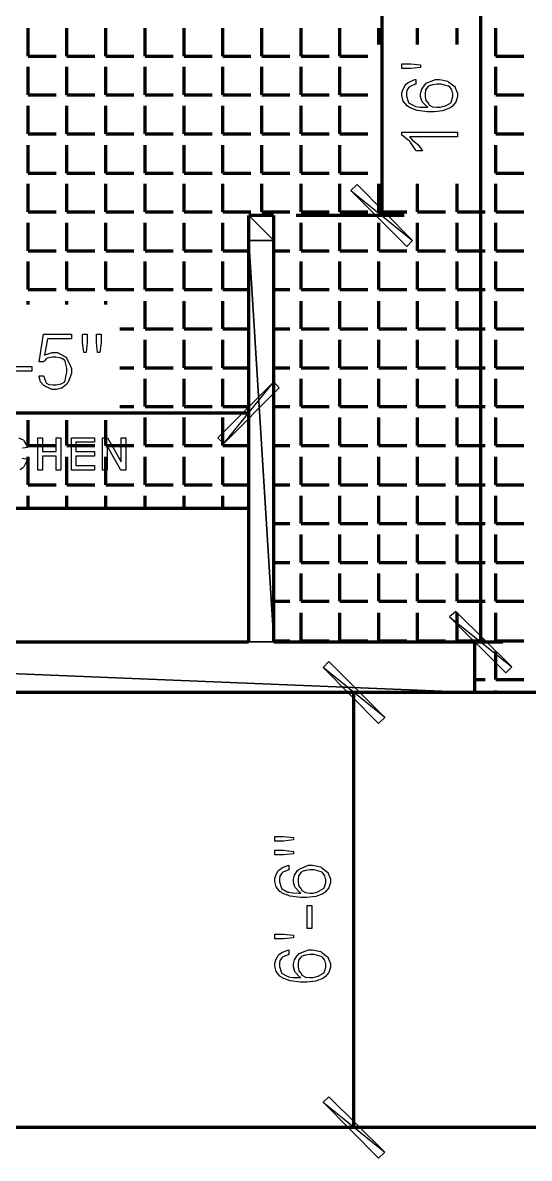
# Model space of a CAD drawing. Extents: x 0.3 to 7.8, y 0.3 to 11.5.
# Drawn here: x 3.718 to 5.239, y 2.02 to 5.433 of the extents above; entities that cross this region are included whole.
import ezdxf

# ---------------------------------------------------------------- set-up
doc = ezdxf.new("R2010")
doc.units = 0
doc.layers.get('0').update_dxf_attribs({"linetype": 'CONTINUOUS'})

msp = doc.modelspace()

# ---------------------------------------------------------------- linework, layer by layer
at = {"color": 0, "const_width": 0.01}
for points in [[(4.79665, 4.85335), (4.79665, 6.78836)], [(5.09332, 3.57167), (5.09332, 6.78836)], [(2.31, 4.25999), (4.39665, 4.25999)], [(5.07497, 3.57167), (5.07497, 3.41997)], [(4.54665, 3.41997), (4.77832, 3.41997)], [(4.71164, 3.41997), (4.71164, 2.11333)], [(5.07497, 3.41997), (5.67833, 3.41997)], [(4.54665, 2.11333), (4.77832, 2.11333)]]:
    msp.add_lwpolyline(points, dxfattribs=at)
at = {"color": 2, "const_width": 0.01}
for points in [[(3.73335, 5.33165), (3.73335, 5.41667)], [(3.84999, 5.33165), (3.84999, 5.41667)], [(3.96669, 5.33165), (3.96669, 5.41667)], [(4.08501, 5.33165), (4.08501, 5.41667)], [(4.20167, 5.33165), (4.20167, 5.41667)], [(4.31836, 5.33165), (4.31836, 5.41667)], [(4.435, 5.33165), (4.435, 5.41667)], [(4.55333, 5.33165), (4.55333, 5.41667)], [(4.66997, 5.33165), (4.66997, 5.41667)], [(4.78668, 5.36664), (4.78668, 5.41667)], [(4.90332, 5.36664), (4.90332, 5.41667)], [(5.02165, 5.36664), (5.02165, 5.41667)], [(5.13835, 5.33165), (5.13835, 5.41667)], [(3.73335, 5.33165), (3.81836, 5.33165)], [(3.84999, 5.33165), (3.935, 5.33165)], [(3.96669, 5.33165), (4.05165, 5.33165)], [(4.08501, 5.33165), (4.16997, 5.33165)], [(4.20167, 5.33165), (4.28668, 5.33165)], [(4.31836, 5.33165), (4.40332, 5.33165)], [(4.435, 5.33165), (4.52001, 5.33165)], [(4.55333, 5.33165), (4.63835, 5.33165)], [(4.66997, 5.33165), (4.75499, 5.33165)], [(5.13835, 5.33165), (5.22331, 5.33165)], [(3.73335, 5.215), (3.73335, 5.30003)], [(3.84999, 5.215), (3.84999, 5.30003)], [(3.96669, 5.215), (3.96669, 5.30003)], [(4.08501, 5.215), (4.08501, 5.30003)], [(4.20167, 5.215), (4.20167, 5.30003)], [(4.31836, 5.215), (4.31836, 5.30003)], [(4.435, 5.215), (4.435, 5.30003)], [(4.55333, 5.215), (4.55333, 5.30003)], [(4.66997, 5.215), (4.66997, 5.30003)], [(5.13835, 5.215), (5.13835, 5.30003)], [(3.73335, 5.215), (3.81836, 5.215)], [(3.73335, 5.09831), (3.73335, 5.18332)], [(3.84999, 5.215), (3.935, 5.215)], [(3.84999, 5.09831), (3.84999, 5.18332)], [(3.96669, 5.215), (4.05165, 5.215)], [(3.96669, 5.09831), (3.96669, 5.18332)], [(4.08501, 5.215), (4.16997, 5.215)], [(4.08501, 5.09831), (4.08501, 5.18332)], [(4.20167, 5.215), (4.28668, 5.215)], [(4.20167, 5.09831), (4.20167, 5.18332)], [(4.31836, 5.215), (4.40332, 5.215)], [(4.31836, 5.09831), (4.31836, 5.18332)], [(4.435, 5.215), (4.52001, 5.215)], [(4.435, 5.09831), (4.435, 5.18332)], [(4.55333, 5.215), (4.63835, 5.215)], [(4.55333, 5.09831), (4.55333, 5.18332)], [(4.66997, 5.215), (4.75499, 5.215)], [(4.66997, 5.09831), (4.66997, 5.18332)], [(5.13835, 5.215), (5.22331, 5.215)], [(5.13835, 5.09831), (5.13835, 5.18332)], [(3.73335, 5.09831), (3.81836, 5.09831)], [(3.84999, 5.09831), (3.935, 5.09831)], [(3.96669, 5.09831), (4.05165, 5.09831)], [(4.08501, 5.09831), (4.16997, 5.09831)], [(4.20167, 5.09831), (4.28668, 5.09831)], [(4.31836, 5.09831), (4.40332, 5.09831)], [(4.435, 5.09831), (4.52001, 5.09831)], [(4.55333, 5.09831), (4.63835, 5.09831)], [(4.66997, 5.09831), (4.75499, 5.09831)], [(5.13835, 5.09831), (5.22331, 5.09831)], [(3.73335, 4.97999), (3.73335, 5.065)], [(3.84999, 4.97999), (3.84999, 5.065)], [(3.96669, 4.97999), (3.96669, 5.065)], [(4.08501, 4.97999), (4.08501, 5.065)], [(4.20167, 4.97999), (4.20167, 5.065)], [(4.31836, 4.97999), (4.31836, 5.065)], [(4.435, 4.97999), (4.435, 5.065)], [(4.55333, 4.97999), (4.55333, 5.065)], [(4.66997, 4.97999), (4.66997, 5.065)], [(5.13835, 4.97999), (5.13835, 5.065)], [(3.73335, 4.97999), (3.81836, 4.97999)], [(3.84999, 4.97999), (3.935, 4.97999)], [(3.96669, 4.97999), (4.05165, 4.97999)], [(4.08501, 4.97999), (4.16997, 4.97999)], [(4.20167, 4.97999), (4.28668, 4.97999)], [(4.31836, 4.97999), (4.40332, 4.97999)], [(4.435, 4.97999), (4.52001, 4.97999)], [(4.55333, 4.97999), (4.63835, 4.97999)], [(4.66997, 4.97999), (4.75499, 4.97999)], [(5.13835, 4.97999), (5.22331, 4.97999)], [(3.73335, 4.86333), (3.73335, 4.94835)], [(3.84999, 4.86333), (3.84999, 4.94835)], [(3.96669, 4.86333), (3.96669, 4.94835)], [(4.08501, 4.86333), (4.08501, 4.94835)], [(4.20167, 4.86333), (4.20167, 4.94835)], [(4.31836, 4.86333), (4.31836, 4.94835)], [(4.435, 4.86333), (4.435, 4.94835)], [(4.55333, 4.86333), (4.55333, 4.94835)], [(4.66997, 4.86333), (4.66997, 4.94835)], [(4.78668, 4.86333), (4.78668, 4.94835)], [(4.90332, 4.86333), (4.90332, 4.94835)], [(5.02165, 4.86333), (5.02165, 4.94835)], [(5.13835, 4.86333), (5.13835, 4.94835)], [(3.73335, 4.86333), (3.81836, 4.86333)], [(3.84999, 4.86333), (3.935, 4.86333)], [(3.96669, 4.86333), (4.05165, 4.86333)], [(4.08501, 4.86333), (4.16997, 4.86333)], [(4.20167, 4.86333), (4.28668, 4.86333)], [(4.31836, 4.86333), (4.40332, 4.86333)], [(4.435, 4.86333), (4.52001, 4.86333)], [(4.55333, 4.86333), (4.63835, 4.86333)], [(4.66997, 4.86333), (4.75499, 4.86333)], [(4.78668, 4.86333), (4.87169, 4.86333)], [(4.90332, 4.86333), (4.98833, 4.86333)], [(5.02165, 4.86333), (5.10667, 4.86333)], [(5.13835, 4.86333), (5.22331, 4.86333)], [(3.73335, 4.74669), (3.73335, 4.83165)], [(3.84999, 4.74669), (3.84999, 4.83165)], [(3.96669, 4.74669), (3.96669, 4.83165)], [(4.08501, 4.74669), (4.08501, 4.83165)], [(4.20167, 4.74669), (4.20167, 4.83165)], [(4.31836, 4.74669), (4.31836, 4.83165)], [(4.55333, 4.74669), (4.55333, 4.83165)], [(4.66997, 4.74669), (4.66997, 4.83165)], [(4.78668, 4.74669), (4.78668, 4.83165)], [(4.90332, 4.74669), (4.90332, 4.83165)], [(5.02165, 4.74669), (5.02165, 4.83165)], [(5.13835, 4.74669), (5.13835, 4.83165)], [(3.73335, 4.74669), (3.81836, 4.74669)], [(3.84999, 4.74669), (3.935, 4.74669)], [(3.96669, 4.74669), (4.05165, 4.74669)], [(4.08501, 4.74669), (4.16997, 4.74669)], [(4.20167, 4.74669), (4.28668, 4.74669)], [(4.31836, 4.74669), (4.39665, 4.74669)], [(4.47168, 4.74669), (4.52001, 4.74669)], [(4.55333, 4.74669), (4.63835, 4.74669)], [(4.66997, 4.74669), (4.75499, 4.74669)], [(4.78668, 4.74669), (4.87169, 4.74669)], [(4.90332, 4.74669), (4.98833, 4.74669)], [(5.02165, 4.74669), (5.10667, 4.74669)], [(5.13835, 4.74669), (5.22331, 4.74669)], [(3.73335, 4.62999), (3.73335, 4.715)], [(3.84999, 4.62999), (3.84999, 4.715)], [(3.96669, 4.62999), (3.96669, 4.715)], [(4.08501, 4.62999), (4.08501, 4.715)], [(4.20167, 4.62999), (4.20167, 4.715)], [(4.31836, 4.62999), (4.31836, 4.715)], [(4.55333, 4.62999), (4.55333, 4.715)], [(4.66997, 4.62999), (4.66997, 4.715)], [(4.78668, 4.62999), (4.78668, 4.715)], [(4.90332, 4.62999), (4.90332, 4.715)], [(5.02165, 4.62999), (5.02165, 4.715)], [(5.13835, 4.62999), (5.13835, 4.715)], [(3.73335, 4.62999), (3.81836, 4.62999)], [(3.84999, 4.62999), (3.935, 4.62999)], [(3.96669, 4.62999), (4.05165, 4.62999)], [(4.08501, 4.62999), (4.16997, 4.62999)], [(4.20167, 4.62999), (4.28668, 4.62999)], [(4.31836, 4.62999), (4.39665, 4.62999)], [(4.47168, 4.62999), (4.52001, 4.62999)], [(4.55333, 4.62999), (4.63835, 4.62999)], [(4.66997, 4.62999), (4.75499, 4.62999)], [(4.78668, 4.62999), (4.87169, 4.62999)], [(4.90332, 4.62999), (4.98833, 4.62999)], [(5.02165, 4.62999), (5.10667, 4.62999)], [(5.13835, 4.62999), (5.22331, 4.62999)], [(3.73335, 4.58501), (3.73335, 4.59668)], [(3.84999, 4.58501), (3.84999, 4.59668)], [(3.96669, 4.58501), (3.96669, 4.59668)], [(4.08501, 4.51167), (4.08501, 4.59668)], [(4.20167, 4.51167), (4.20167, 4.59668)], [(4.31836, 4.51167), (4.31836, 4.59668)], [(4.55333, 4.51167), (4.55333, 4.59668)], [(4.66997, 4.51167), (4.66997, 4.59668)], [(4.78668, 4.51167), (4.78668, 4.59668)], [(4.90332, 4.51167), (4.90332, 4.59668)], [(5.02165, 4.51167), (5.02165, 4.59668)], [(5.13835, 4.51167), (5.13835, 4.59668)], [(4.00836, 4.51167), (4.05165, 4.51167)], [(4.08501, 4.51167), (4.16997, 4.51167)], [(4.20167, 4.51167), (4.28668, 4.51167)], [(4.31836, 4.51167), (4.39665, 4.51167)], [(4.47168, 4.51167), (4.52001, 4.51167)], [(4.55333, 4.51167), (4.63835, 4.51167)], [(4.66997, 4.51167), (4.75499, 4.51167)], [(4.78668, 4.51167), (4.87169, 4.51167)], [(4.90332, 4.51167), (4.98833, 4.51167)], [(5.02165, 4.51167), (5.10667, 4.51167)], [(5.13835, 4.51167), (5.22331, 4.51167)], [(4.08501, 4.39501), (4.08501, 4.47999)], [(4.20167, 4.39501), (4.20167, 4.47999)], [(4.31836, 4.39501), (4.31836, 4.47999)], [(4.55333, 4.39501), (4.55333, 4.47999)], [(4.66997, 4.39501), (4.66997, 4.47999)], [(4.78668, 4.39501), (4.78668, 4.47999)], [(4.90332, 4.39501), (4.90332, 4.47999)], [(5.02165, 4.39501), (5.02165, 4.47999)], [(5.13835, 4.39501), (5.13835, 4.47999)], [(4.00836, 4.39501), (4.05165, 4.39501)], [(4.08501, 4.39501), (4.16997, 4.39501)], [(4.08501, 4.27832), (4.08501, 4.36333)], [(4.20167, 4.39501), (4.28668, 4.39501)], [(4.20167, 4.27832), (4.20167, 4.36333)], [(4.31836, 4.39501), (4.39665, 4.39501)], [(4.31836, 4.27832), (4.31836, 4.36333)], [(4.47168, 4.39501), (4.52001, 4.39501)], [(4.55333, 4.39501), (4.63835, 4.39501)], [(4.55333, 4.27832), (4.55333, 4.36333)], [(4.66997, 4.39501), (4.75499, 4.39501)], [(4.66997, 4.27832), (4.66997, 4.36333)], [(4.78668, 4.39501), (4.87169, 4.39501)], [(4.78668, 4.27832), (4.78668, 4.36333)], [(4.90332, 4.39501), (4.98833, 4.39501)], [(4.90332, 4.27832), (4.90332, 4.36333)], [(5.02165, 4.39501), (5.10667, 4.39501)], [(5.02165, 4.27832), (5.02165, 4.36333)], [(5.13835, 4.39501), (5.22331, 4.39501)], [(5.13835, 4.27832), (5.13835, 4.36333)], [(4.00836, 4.27832), (4.05165, 4.27832)], [(4.08501, 4.27832), (4.16997, 4.27832)], [(4.20167, 4.27832), (4.28668, 4.27832)], [(4.31836, 4.27832), (4.39665, 4.27832)], [(4.47168, 4.27832), (4.52001, 4.27832)], [(4.55333, 4.27832), (4.63835, 4.27832)], [(4.66997, 4.27832), (4.75499, 4.27832)], [(4.78668, 4.27832), (4.87169, 4.27832)], [(4.90332, 4.27832), (4.98833, 4.27832)], [(5.02165, 4.27832), (5.10667, 4.27832)], [(5.13835, 4.27832), (5.22331, 4.27832)], [(3.73335, 4.16168), (3.73335, 4.23833)], [(3.84999, 4.16168), (3.84999, 4.23833)], [(3.96669, 4.16168), (3.96669, 4.23833)], [(4.08501, 4.16168), (4.08501, 4.24669)], [(4.20167, 4.16168), (4.20167, 4.24669)], [(4.31836, 4.16168), (4.31836, 4.24669)], [(4.55333, 4.16168), (4.55333, 4.24669)], [(4.66997, 4.16168), (4.66997, 4.24669)], [(4.78668, 4.16168), (4.78668, 4.24669)], [(4.90332, 4.16168), (4.90332, 4.24669)], [(5.02165, 4.16168), (5.02165, 4.24669)], [(5.13835, 4.16168), (5.13835, 4.24669)], [(3.73335, 4.16168), (3.81836, 4.16168)], [(3.84999, 4.16168), (3.935, 4.16168)], [(3.96669, 4.16168), (4.05165, 4.16168)], [(4.08501, 4.16168), (4.16997, 4.16168)], [(4.20167, 4.16168), (4.28668, 4.16168)], [(4.31836, 4.16168), (4.39665, 4.16168)], [(4.47168, 4.16168), (4.52001, 4.16168)], [(4.55333, 4.16168), (4.63835, 4.16168)], [(4.66997, 4.16168), (4.75499, 4.16168)], [(4.78668, 4.16168), (4.87169, 4.16168)], [(4.90332, 4.16168), (4.98833, 4.16168)], [(5.02165, 4.16168), (5.10667, 4.16168)], [(5.13835, 4.16168), (5.22331, 4.16168)], [(3.73335, 4.04335), (3.73335, 4.12831)], [(3.84999, 4.04335), (3.84999, 4.12831)], [(3.96669, 4.04335), (3.96669, 4.12831)], [(4.08501, 4.04335), (4.08501, 4.12831)], [(4.20167, 4.04335), (4.20167, 4.12831)], [(4.31836, 4.04335), (4.31836, 4.12831)], [(4.55333, 4.04335), (4.55333, 4.12831)], [(4.66997, 4.04335), (4.66997, 4.12831)], [(4.78668, 4.04335), (4.78668, 4.12831)], [(4.90332, 4.04335), (4.90332, 4.12831)], [(5.02165, 4.04335), (5.02165, 4.12831)], [(5.13835, 4.04335), (5.13835, 4.12831)], [(3.73335, 4.04335), (3.81836, 4.04335)], [(3.84999, 4.04335), (3.935, 4.04335)], [(3.96669, 4.04335), (4.05165, 4.04335)], [(4.08501, 4.04335), (4.16997, 4.04335)], [(4.20167, 4.04335), (4.28668, 4.04335)], [(4.31836, 4.04335), (4.39665, 4.04335)], [(4.47168, 4.04335), (4.52001, 4.04335)], [(4.55333, 4.04335), (4.63835, 4.04335)], [(4.66997, 4.04335), (4.75499, 4.04335)], [(4.78668, 4.04335), (4.87169, 4.04335)], [(4.90332, 4.04335), (4.98833, 4.04335)], [(5.02165, 4.04335), (5.10667, 4.04335)], [(5.13835, 4.04335), (5.22331, 4.04335)], [(3.73335, 3.97331), (3.73335, 4.01167)], [(3.84999, 3.97331), (3.84999, 4.01167)], [(3.96669, 3.97331), (3.96669, 4.01167)], [(4.08501, 3.97331), (4.08501, 4.01167)], [(4.20167, 3.97331), (4.20167, 4.01167)], [(4.31836, 3.97331), (4.31836, 4.01167)], [(4.55333, 3.92665), (4.55333, 4.01167)], [(4.66997, 3.92665), (4.66997, 4.01167)], [(4.78668, 3.92665), (4.78668, 4.01167)], [(4.90332, 3.92665), (4.90332, 4.01167)], [(5.02165, 3.92665), (5.02165, 4.01167)], [(5.13835, 3.92665), (5.13835, 4.01167)], [(4.47168, 3.92665), (4.52001, 3.92665)], [(4.55333, 3.92665), (4.63835, 3.92665)], [(4.66997, 3.92665), (4.75499, 3.92665)], [(4.78668, 3.92665), (4.87169, 3.92665)], [(4.90332, 3.92665), (4.98833, 3.92665)], [(5.02165, 3.92665), (5.10667, 3.92665)], [(5.13835, 3.92665), (5.22331, 3.92665)], [(4.55333, 3.81), (4.55333, 3.89501)], [(4.66997, 3.81), (4.66997, 3.89501)], [(4.78668, 3.81), (4.78668, 3.89501)], [(4.90332, 3.81), (4.90332, 3.89501)], [(5.02165, 3.81), (5.02165, 3.89501)], [(5.13835, 3.81), (5.13835, 3.89501)], [(4.47168, 3.81), (4.52001, 3.81)], [(4.55333, 3.81), (4.63835, 3.81)], [(4.66997, 3.81), (4.75499, 3.81)], [(4.78668, 3.81), (4.87169, 3.81)], [(4.90332, 3.81), (4.98833, 3.81)], [(5.02165, 3.81), (5.10667, 3.81)], [(5.13835, 3.81), (5.22331, 3.81)], [(4.55333, 3.69336), (4.55333, 3.77832)], [(4.66997, 3.69336), (4.66997, 3.77832)], [(4.78668, 3.69336), (4.78668, 3.77832)], [(4.90332, 3.69336), (4.90332, 3.77832)], [(5.02165, 3.69336), (5.02165, 3.77832)], [(5.13835, 3.69336), (5.13835, 3.77832)], [(4.47168, 3.69336), (4.52001, 3.69336)], [(4.55333, 3.69336), (4.63835, 3.69336)], [(4.66997, 3.69336), (4.75499, 3.69336)], [(4.78668, 3.69336), (4.87169, 3.69336)], [(4.90332, 3.69336), (4.98833, 3.69336)], [(5.02165, 3.69336), (5.10667, 3.69336)], [(5.13835, 3.69336), (5.22331, 3.69336)], [(4.55333, 3.57497), (4.55333, 3.66)], [(4.66997, 3.57497), (4.66997, 3.66)], [(4.78668, 3.57497), (4.78668, 3.66)], [(4.90332, 3.57497), (4.90332, 3.66)], [(5.02165, 3.57497), (5.02165, 3.66)], [(5.13835, 3.57497), (5.13835, 3.66)], [(4.47168, 3.57497), (4.52001, 3.57497)], [(4.55333, 3.57497), (4.63835, 3.57497)], [(4.66997, 3.57497), (4.75499, 3.57497)], [(4.78668, 3.57497), (4.87169, 3.57497)], [(4.90332, 3.57497), (4.98833, 3.57497)], [(5.02165, 3.57497), (5.10667, 3.57497)], [(5.13835, 3.57497), (5.22331, 3.57497)], [(5.13835, 3.45833), (5.13835, 3.54335)], [(5.07497, 3.45833), (5.10667, 3.45833)], [(5.13835, 3.45833), (5.22331, 3.45833)], [(5.13835, 3.41997), (5.13835, 3.42665)]]:
    msp.add_lwpolyline(points, dxfattribs=at)
at = {"color": 1}
for points in [[(4.91228, 5.29824), (4.88297, 5.29519), (4.85672, 5.29519), (4.85672, 5.30908), (4.88297, 5.30908), (4.91228, 5.30583), (4.91228, 5.29824)], [(4.89839, 5.26178), (4.89839, 5.24789), (4.89621, 5.24744), (4.88086, 5.24072), (4.87993, 5.23986), (4.87761, 5.23796), (4.87175, 5.22944), (4.87061, 5.22114), (4.87061, 5.21837), (4.87061, 5.21213), (4.87511, 5.1959), (4.87603, 5.19342), (4.87674, 5.19194), (4.89399, 5.18246), (4.89621, 5.18192), (4.8974, 5.1811), (4.91097, 5.17899), (4.93039, 5.1785), (4.93463, 5.17844), (4.93201, 5.17964), (4.91878, 5.19353), (4.91792, 5.19515), (4.9165, 5.19661), (4.91228, 5.21115), (4.91228, 5.21599), (4.91228, 5.22011), (4.91607, 5.23242), (4.92492, 5.24615), (4.92746, 5.24832), (4.92985, 5.25054), (4.95719, 5.26178), (4.96631, 5.26178), (4.96972, 5.26178), (4.97999, 5.26025), (4.99333, 5.25672), (4.99561, 5.25569), (4.99783, 5.25407), (5.01503, 5.24115), (5.01622, 5.23942), (5.01682, 5.23725), (5.02339, 5.22114), (5.02339, 5.21576), (5.02339, 5.21035), (5.01878, 5.1939), (5.00797, 5.18104), (5.00493, 5.17865), (5.00108, 5.17632), (4.97933, 5.16808), (4.95296, 5.16456), (4.94417, 5.16456), (4.93381, 5.16456), (4.90278, 5.16862), (4.87896, 5.17811), (4.87538, 5.18083), (4.87185, 5.183), (4.86079, 5.19706), (4.85672, 5.21338), (4.85672, 5.21881), (4.85672, 5.22194), (4.85949, 5.23128), (4.86594, 5.24419), (4.86778, 5.24636), (4.86871, 5.24756), (4.87956, 5.25532), (4.89513, 5.26144), (4.89839, 5.26178)], [(4.96565, 5.17844), (4.97119, 5.17844), (4.986, 5.18246), (4.98779, 5.18321), (4.98904, 5.18365), (5.0031, 5.19217), (5.00407, 5.19299), (5.00424, 5.19379), (5.0095, 5.20931), (5.0095, 5.21446), (5.0095, 5.21847), (5.00662, 5.23047), (4.99989, 5.24035), (4.99799, 5.24138), (4.99588, 5.24186), (4.97418, 5.24789), (4.96696, 5.24789), (4.96229, 5.24789), (4.94829, 5.24631), (4.93881, 5.24268), (4.93701, 5.2416), (4.93431, 5.2399), (4.92751, 5.23053), (4.92617, 5.21783), (4.92617, 5.2136), (4.92617, 5.20996), (4.92888, 5.19906), (4.93517, 5.19038), (4.93701, 5.18864), (4.93788, 5.18608), (4.94824, 5.17974), (4.96126, 5.17844), (4.96565, 5.17844)], [(5.02339, 5.10335), (5.02339, 5.08946), (4.87972, 5.08946), (4.8801, 5.08822), (4.88732, 5.08074), (4.89839, 5.07178), (4.90076, 5.06972), (4.90289, 5.06706), (4.91174, 5.05718), (4.91754, 5.04943), (4.91813, 5.04779), (4.89839, 5.04779), (4.89703, 5.05062), (4.88092, 5.07482), (4.87907, 5.07688), (4.87642, 5.07883), (4.85851, 5.09358), (4.85672, 5.09446), (4.85672, 5.10335), (5.02339, 5.10335)], [(3.7665, 4.37175), (3.78039, 4.37175), (3.78076, 4.36947), (3.78728, 4.35211), (3.78819, 4.35092), (3.78847, 4.34918), (3.79628, 4.34483), (3.80908, 4.34397), (3.81337, 4.34397), (3.81836, 4.34397), (3.83333, 4.3469), (3.84353, 4.35374), (3.8444, 4.35568), (3.84457, 4.35672), (3.84739, 4.36806), (3.84983, 4.38238), (3.84983, 4.38715), (3.84983, 4.39447), (3.84549, 4.41471), (3.84462, 4.41644), (3.84304, 4.41803), (3.8329, 4.42421), (3.81743, 4.42731), (3.81228, 4.42731), (3.80669, 4.42731), (3.79075, 4.42404), (3.78993, 4.42339), (3.78842, 4.42199), (3.7839, 4.41769), (3.78114, 4.41444), (3.78039, 4.41342), (3.7665, 4.41342), (3.78039, 4.49675), (3.86372, 4.49675), (3.86372, 4.48286), (3.79189, 4.48286), (3.78256, 4.43317), (3.78478, 4.43403), (3.80604, 4.44119), (3.81315, 4.44119), (3.8221, 4.44119), (3.84651, 4.42871), (3.84896, 4.42622), (3.85032, 4.42269), (3.85835, 4.40776), (3.86372, 4.39312), (3.86372, 4.38824), (3.86372, 4.37864), (3.85411, 4.35254), (3.85221, 4.34983), (3.84967, 4.34608), (3.83518, 4.33431), (3.81896, 4.33008), (3.81358, 4.33008), (3.80604, 4.33008), (3.78597, 4.33951), (3.78342, 4.34136), (3.7806, 4.34233), (3.77115, 4.35331), (3.76676, 4.3686), (3.7665, 4.37175)], [(3.90061, 4.44119), (3.89714, 4.47114), (3.89714, 4.49675), (3.91103, 4.49675), (3.91103, 4.47114), (3.90799, 4.44119), (3.90061, 4.44119)], [(3.94206, 4.44119), (3.93881, 4.47114), (3.93881, 4.49675), (3.95269, 4.49675), (3.95269, 4.47114), (3.94943, 4.44119), (3.94206, 4.44119)], [(3.67562, 4.38564), (3.67562, 4.39953), (3.74507, 4.39953), (3.74507, 4.38564), (3.67562, 4.38564)]]:
    msp.add_lwpolyline(points, close=True, dxfattribs=at)
at = {"color": 0}
for points in [[(4.72168, 4.94667), (4.70335, 4.92833), (4.88835, 4.77832), (4.72168, 4.94667)], [(4.70335, 4.92833), (4.88835, 4.77832), (4.87169, 4.75999), (4.70335, 4.92833)], [(4.30333, 4.185), (4.32167, 4.16835), (4.47168, 4.35335), (4.30333, 4.185)], [(4.32167, 4.16835), (4.47168, 4.35335), (4.48833, 4.33501), (4.32167, 4.16835)], [(3.76281, 4.08826), (3.76281, 4.18549), (3.77669, 4.18549), (3.77669, 4.14382), (3.81836, 4.14382), (3.81836, 4.18549), (3.83225, 4.18549), (3.83225, 4.08826), (3.81836, 4.08826), (3.81836, 4.12993), (3.77669, 4.12993), (3.77669, 4.08826), (3.76281, 4.08826)], [(3.86361, 4.08826), (3.86361, 4.18549), (3.93306, 4.18549), (3.93306, 4.1716), (3.8775, 4.1716), (3.8775, 4.14382), (3.93306, 4.14382), (3.93306, 4.12993), (3.8775, 4.12993), (3.8775, 4.10215), (3.93306, 4.10215), (3.93306, 4.08826), (3.86361, 4.08826)], [(3.95736, 4.08826), (3.95736, 4.18549), (3.9719, 4.18549), (4.01292, 4.11279), (4.01292, 4.18549), (4.02681, 4.18549), (4.02681, 4.08826), (4.01226, 4.08826), (3.97125, 4.16118), (3.97125, 4.08826), (3.95736, 4.08826)], [(5.01833, 3.66336), (5, 3.64665), (5.18668, 3.49669), (5.01833, 3.66336)], [(5, 3.64665), (5.18668, 3.49669), (5.16835, 3.47835), (5, 3.64665)], [(4.80501, 3.345), (4.62001, 3.49501), (4.63667, 3.51335), (4.80501, 3.345)], [(4.78668, 3.32667), (4.80501, 3.345), (4.62001, 3.49501), (4.78668, 3.32667)], [(4.5306, 2.97651), (4.50065, 2.97325), (4.47504, 2.97325), (4.47504, 2.98714), (4.50065, 2.98714), (4.5306, 2.98389), (4.5306, 2.97651)], [(4.5306, 2.93506), (4.50065, 2.93158), (4.47504, 2.93158), (4.47504, 2.94547), (4.50065, 2.94547), (4.5306, 2.94243), (4.5306, 2.93506)], [(4.51671, 2.9005), (4.51671, 2.88661), (4.51454, 2.88618), (4.49918, 2.87944), (4.49826, 2.87858), (4.49593, 2.87668), (4.49007, 2.86817), (4.48893, 2.85986), (4.48893, 2.8571), (4.48893, 2.85086), (4.49343, 2.83464), (4.49436, 2.83214), (4.49507, 2.83068), (4.51232, 2.82118), (4.51454, 2.82064), (4.51574, 2.81982), (4.52929, 2.81771), (4.54872, 2.81722), (4.55296, 2.81717), (4.55035, 2.81836), (4.53711, 2.83225), (4.53624, 2.83388), (4.53483, 2.83535), (4.5306, 2.84987), (4.5306, 2.85471), (4.5306, 2.85883), (4.5344, 2.87115), (4.54324, 2.88488), (4.54579, 2.88704), (4.54818, 2.88926), (4.57553, 2.9005), (4.58464, 2.9005), (4.58806, 2.9005), (4.59831, 2.89899), (4.61165, 2.89546), (4.61393, 2.89442), (4.61615, 2.89279), (4.63336, 2.87989), (4.63456, 2.87815), (4.63514, 2.87597), (4.64171, 2.85986), (4.64171, 2.85449), (4.64171, 2.84907), (4.6371, 2.83263), (4.62631, 2.81976), (4.62326, 2.81739), (4.61942, 2.81506), (4.59765, 2.80681), (4.57129, 2.80328), (4.5625, 2.80328), (4.55214, 2.80328), (4.52111, 2.80735), (4.49729, 2.81685), (4.49371, 2.81956), (4.49018, 2.82172), (4.47911, 2.83578), (4.47504, 2.85211), (4.47504, 2.85753), (4.47504, 2.86068), (4.47781, 2.87001), (4.48426, 2.88292), (4.48611, 2.8851), (4.48703, 2.88629), (4.49789, 2.89404), (4.51346, 2.90018), (4.51671, 2.9005)], [(4.58399, 2.81717), (4.58951, 2.81717), (4.60433, 2.82118), (4.60612, 2.82194), (4.60736, 2.82238), (4.62142, 2.83089), (4.6224, 2.83171), (4.62256, 2.83251), (4.62782, 2.84804), (4.62782, 2.85319), (4.62782, 2.85721), (4.62494, 2.86919), (4.61822, 2.87907), (4.61632, 2.8801), (4.61421, 2.88058), (4.5925, 2.88661), (4.58529, 2.88661), (4.58062, 2.88661), (4.56662, 2.88504), (4.55713, 2.8814), (4.55533, 2.88032), (4.55263, 2.87864), (4.54585, 2.86925), (4.54449, 2.85656), (4.54449, 2.85232), (4.54449, 2.84868), (4.54719, 2.83778), (4.5535, 2.8291), (4.55533, 2.82736), (4.55621, 2.82482), (4.56657, 2.81847), (4.57958, 2.81717), (4.58399, 2.81717)], [(4.58615, 2.71007), (4.57226, 2.71007), (4.57226, 2.77951), (4.58615, 2.77951), (4.58615, 2.71007)], [(4.5306, 2.68267), (4.50131, 2.67964), (4.47504, 2.67964), (4.47504, 2.69353), (4.50131, 2.69353), (4.5306, 2.69026), (4.5306, 2.68267)], [(4.51671, 2.64621), (4.51671, 2.63232), (4.51454, 2.63189), (4.49918, 2.62517), (4.49826, 2.62429), (4.49593, 2.6224), (4.49007, 2.61388), (4.48893, 2.60558), (4.48893, 2.60281), (4.48893, 2.59657), (4.49343, 2.58035), (4.49436, 2.57785), (4.49507, 2.57639), (4.51232, 2.56689), (4.51454, 2.56635), (4.51574, 2.56554), (4.52929, 2.56342), (4.54872, 2.56293), (4.55296, 2.56287), (4.55035, 2.56407), (4.53711, 2.57796), (4.53624, 2.57958), (4.53483, 2.58106), (4.5306, 2.5956), (4.5306, 2.60042), (4.5306, 2.60454), (4.5344, 2.61686), (4.54324, 2.63058), (4.54579, 2.63276), (4.54818, 2.63499), (4.57553, 2.64621), (4.58464, 2.64621), (4.58806, 2.64621), (4.59831, 2.64469), (4.61165, 2.64117), (4.61393, 2.64014), (4.61615, 2.63851), (4.63336, 2.6256), (4.63456, 2.62386), (4.63514, 2.62169), (4.64171, 2.60558), (4.64171, 2.60021), (4.64171, 2.59478), (4.6371, 2.57835), (4.62631, 2.56549), (4.62326, 2.5631), (4.61942, 2.56076), (4.59765, 2.55251), (4.57129, 2.54899), (4.5625, 2.54899), (4.55214, 2.54899), (4.52111, 2.55306), (4.49729, 2.56256), (4.49371, 2.56526), (4.49018, 2.56743), (4.47911, 2.58149), (4.47504, 2.59782), (4.47504, 2.60325), (4.47504, 2.60639), (4.47781, 2.61572), (4.48426, 2.62864), (4.48611, 2.63081), (4.48703, 2.632), (4.49789, 2.63976), (4.51346, 2.64589), (4.51671, 2.64621)], [(4.58399, 2.56287), (4.58951, 2.56287), (4.60433, 2.56689), (4.60612, 2.56765), (4.60736, 2.56808), (4.62142, 2.57661), (4.6224, 2.57742), (4.62256, 2.57824), (4.62782, 2.59375), (4.62782, 2.5989), (4.62782, 2.60292), (4.62494, 2.6149), (4.61822, 2.62478), (4.61632, 2.62582), (4.61421, 2.62631), (4.5925, 2.63232), (4.58529, 2.63232), (4.58062, 2.63232), (4.56662, 2.63075), (4.55713, 2.62711), (4.55533, 2.62603), (4.55263, 2.62435), (4.54585, 2.61496), (4.54449, 2.60226), (4.54449, 2.59804), (4.54449, 2.5944), (4.54719, 2.5835), (4.5535, 2.57482), (4.55533, 2.57308), (4.55621, 2.57053), (4.56657, 2.56418), (4.57958, 2.56287), (4.58399, 2.56287)], [(4.63667, 2.20503), (4.62001, 2.18832), (4.80501, 2.03836), (4.63667, 2.20503)], [(4.62001, 2.18832), (4.80501, 2.03836), (4.78668, 2.02001), (4.62001, 2.18832)]]:
    msp.add_lwpolyline(points, close=True, dxfattribs=at)
at = {"color": 5, "const_width": 0.01}
for points in [[(4.47168, 4.85335), (4.39665, 4.85335)], [(4.39665, 4.77832), (4.39665, 4.85335)], [(4.47168, 3.57167), (4.47168, 4.85335)], [(4.39665, 3.57167), (4.39665, 4.77832)], [(2.68668, 3.97331), (4.39665, 3.97331)], [(2.38499, 3.57167), (4.39665, 3.57167)], [(5.07497, 3.57167), (4.47168, 3.57167)], [(5.07497, 3.41997), (1.35335, 3.41997)], [(6.63336, 2.11333), (1.35335, 2.11333)]]:
    msp.add_lwpolyline(points, dxfattribs=at)
at = {"color": 92}
for points in [[(4.39665, 4.85335), (4.47168, 4.77832), (4.39665, 4.77832), (4.39665, 4.85335)], [(4.39665, 4.85335), (4.47168, 4.85335), (4.47168, 4.77832), (4.39665, 4.85335)], [(4.39665, 4.77832), (4.47168, 3.57167), (4.39665, 3.57167), (4.39665, 4.77832)], [(4.39665, 4.77832), (4.47168, 4.77832), (4.47168, 3.57167), (4.39665, 4.77832)], [(1.35335, 3.57167), (5.07497, 3.41997), (1.35335, 3.41997), (1.35335, 3.57167)], [(1.35335, 3.57167), (5.07497, 3.57167), (5.07497, 3.41997), (1.35335, 3.57167)]]:
    msp.add_lwpolyline(points, close=True, dxfattribs=at)
at = {"color": 1, "const_width": 0.01}
for points in [[(4.53836, 4.85335), (4.86333, 4.85335)], [(4.39665, 4.24164), (4.39665, 4.32667)], [(4.97, 3.57167), (5.16, 3.57167)]]:
    msp.add_lwpolyline(points, dxfattribs=at)
at = {"color": 0}
for points in [[(3.70481, 4.18549), (3.71858, 4.17899), (3.71994, 4.17768), (3.72108, 4.17594), (3.7309, 4.15853), (3.73144, 4.15619), (3.71756, 4.1536), (3.71712, 4.15435)], [(3.71724, 4.12229), (3.71756, 4.12408), (3.71756, 4.12408), (3.73144, 4.12125), (3.7309, 4.11817), (3.72114, 4.09814), (3.71972, 4.09674), (3.7181, 4.09462), (3.70996, 4.08936)]]:
    msp.add_lwpolyline(points, dxfattribs=at)

doc.saveas('drawing.dxf')
